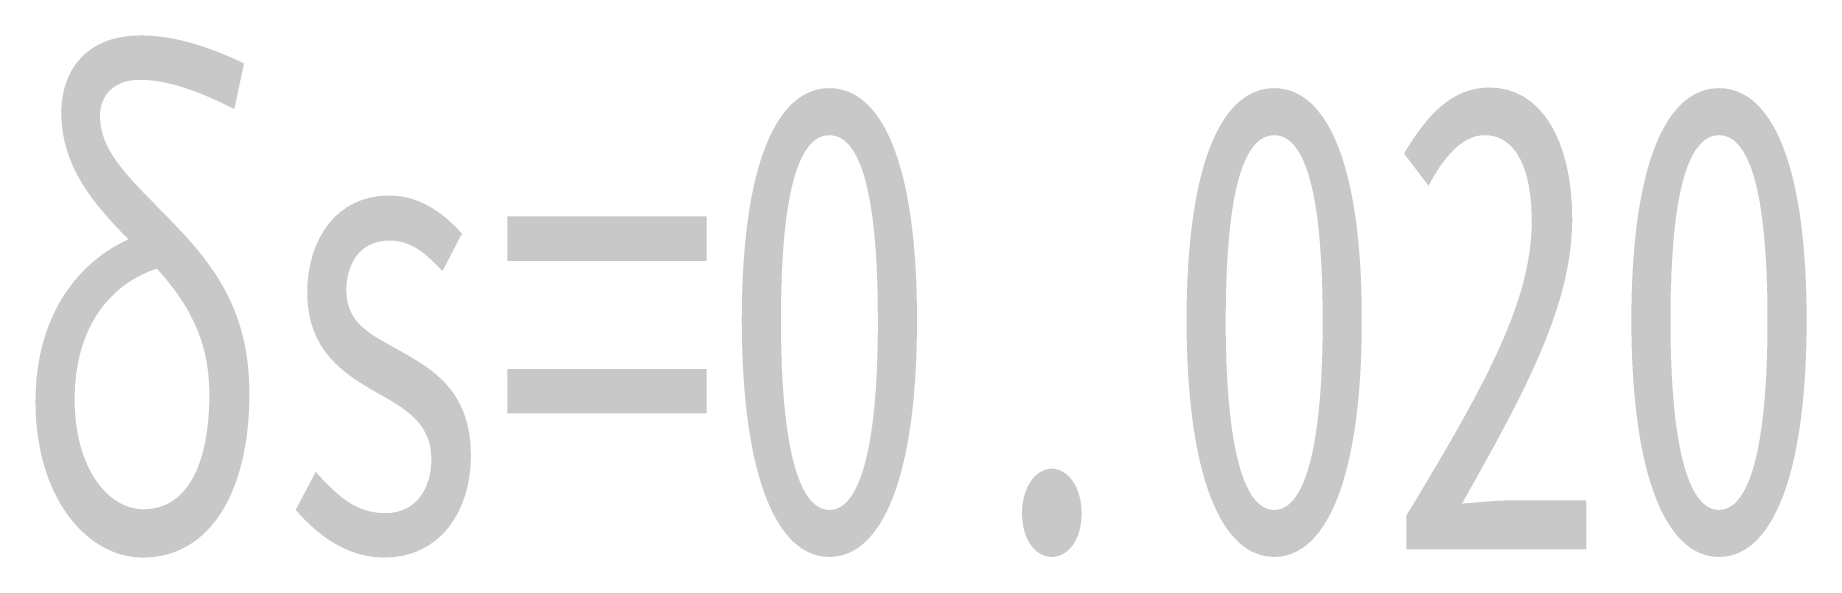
# Model space of a CAD drawing. Header units: millimetres. Extents: x 2.3 to 12.9, y 2.3 to 5.5.
import ezdxf

# ---------------------------------------------------------------- set-up
doc = ezdxf.new("R2010")
doc.units = ezdxf.units.MM
doc.layers.add('GiCAD_QuYang', color=7, linetype='Continuous')
doc.styles.add('取样编号', font='simfang0.ttf', dxfattribs={"width": 0.7, "height": 2})

msp = doc.modelspace()

# ---------------------------------------------------------------- texts
at = {"layer": 'GiCAD_QuYang', "color": 7, "style": '取样编号', "width": 0.7}
msp.add_text('δs=0.020', height=2.8, dxfattribs=at).set_placement((2.118, 2.394))

doc.saveas('drawing.dxf')
